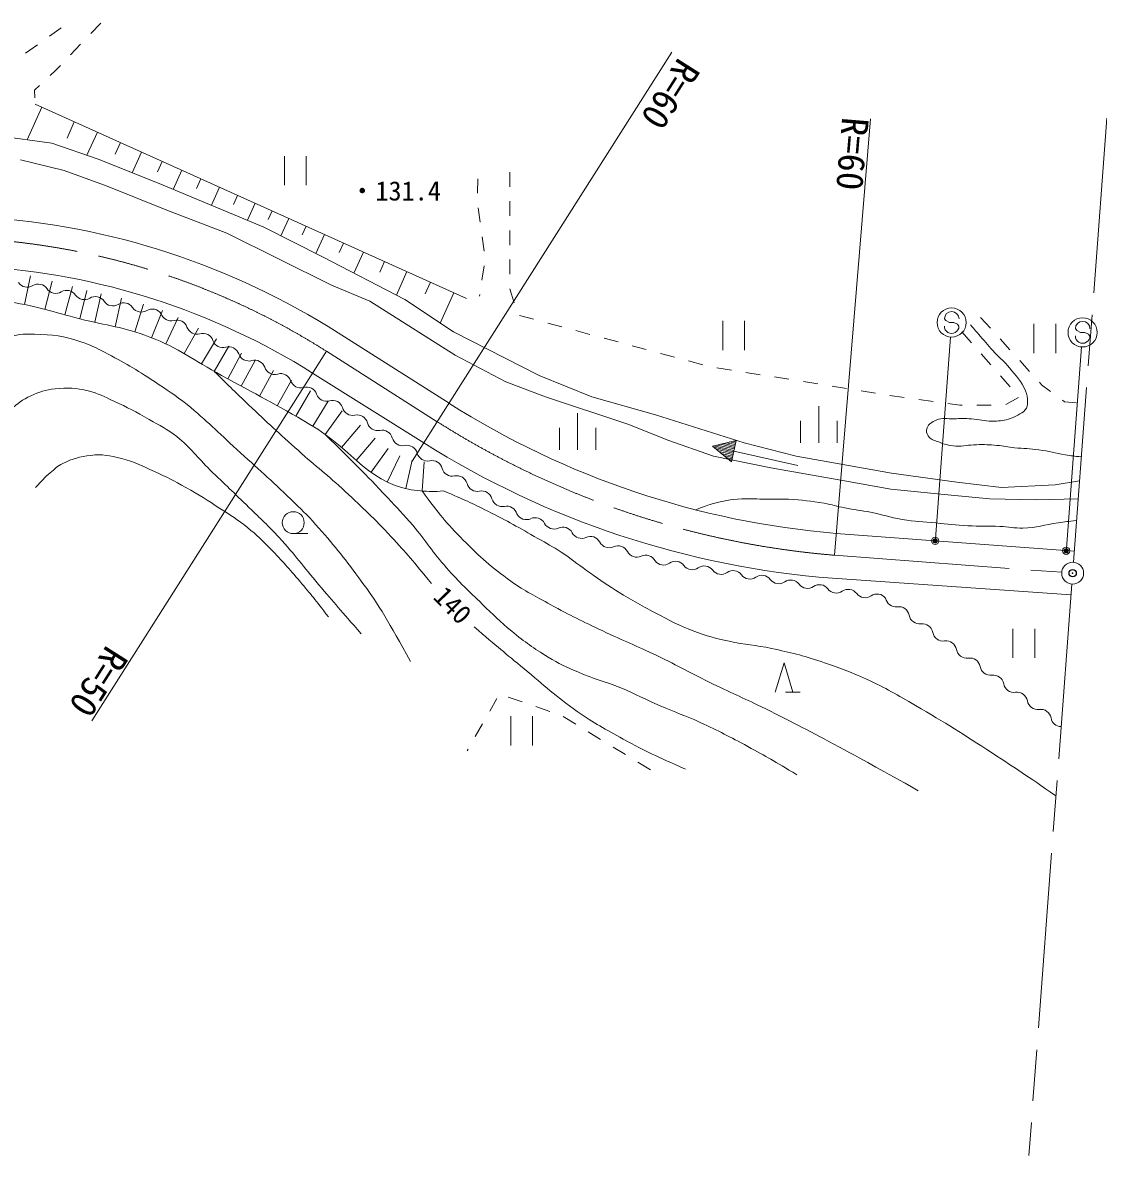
# Model space of a CAD drawing. Units: millimetres, scale not verified. Extents: x 40000 to 680000, y 20000 to 380000.
# Drawn here: x 494513 to 568236, y 238578 to 316182 of the extents above; entities that cross this region are included whole.
import ezdxf
from ezdxf.enums import TextEntityAlignment as Align

# ---------------------------------------------------------------- set-up
doc = ezdxf.new("R2010")
doc.units = ezdxf.units.MM
doc.header["$LTSCALE"] = 1000
doc.header["$PDMODE"] = 32
doc.header["$PDSIZE"] = 500
doc.linetypes.add('CHAIN', pattern=[18.5, 12, -1.5, 3.5, -1.5])
for name, color, linetype, lineweight in [('M-BGD', 7, 'Continuous', 13), ('M-BMK', 2, 'CHAIN', 13), ('M-BMK-SRVR', 3, 'Continuous', 13)]:
    doc.layers.add(name, color=color, linetype=linetype, lineweight=lineweight)
doc.layers.add('M-OTRS', color=6, linetype='Continuous')
doc.styles.add('ＭＳ ゴシック', font='')
doc.styles.get('ＭＳ ゴシック').set_extended_font_data('MS Gothic')

msp = doc.modelspace()

# ---------------------------------------------------------------- linework, layer by layer
at = {"layer": 'M-BGD'}
for p, q in [((499868, 316153), (499179, 315429)), ((496343, 315252), (497154, 315836)), ((494719, 314084), (495531, 314668)), ((498489, 314704), (497800, 313980)), ((521218, 286149), (539013, 314165)), ((496774, 312902), (496397, 312555)), ((497111, 313255), (496774, 312902)), ((495661, 311879), (495316, 311562)), ((495316, 311562), (495346, 311031)), ((495371, 310592), (524943, 297279)), ((495827, 310386), (494824, 308158)), ((498055, 309383), (497553, 308269)), ((550151, 279693), (552625, 309591)), ((492627, 308466), (496523, 307920)), ((499633, 308673), (498922, 307093)), ((496523, 307920), (499691, 306828)), ((501213, 307962), (500857, 307172)), ((502653, 307313), (502016, 305898)), ((497361, 306063), (494375, 306791)), ((499691, 306828), (503879, 305153)), ((504069, 306676), (503750, 305968)), ((512448, 307036), (512448, 305036)), ((513948, 307036), (513948, 305036)), ((500310, 304971), (497361, 306063)), ((505424, 306066), (504834, 304755)), ((527901, 304944), (527901, 305944)), ((503879, 305153), (511052, 302167)), ((506734, 305476), (506439, 304821)), ((525696, 304488), (525709, 305488)), ((504389, 303332), (500310, 304971)), ((508008, 304903), (507451, 303666)), ((509245, 304346), (508966, 303728)), ((510446, 303805), (509921, 302638)), ((525859, 302501), (525722, 303491)), ((527901, 302944), (527901, 303944)), ((508503, 301766), (504389, 303332)), ((511613, 303280), (511351, 302696)), ((512747, 302769), (512211, 301577)), ((511052, 302167), (515057, 300128)), ((513939, 302233), (513671, 301637)), ((527901, 300944), (527901, 301944)), ((515676, 298198), (508503, 301766)), ((515189, 301670), (514599, 300361)), ((526134, 300519), (525996, 301510)), ((516498, 301081), (516203, 300426)), ((517872, 300462), (517219, 299012)), ((515057, 300128), (520701, 297215)), ((519322, 299810), (518996, 299084)), ((527901, 298944), (527901, 299944)), ((494651, 296864), (495044, 298825)), ((520850, 299122), (520125, 297512)), ((525985, 298541), (526132, 299530)), ((496032, 296539), (496541, 298473)), ((497395, 296166), (497920, 298095)), ((518298, 297106), (515676, 298198)), ((522460, 298397), (522097, 297592)), ((498437, 295891), (498922, 297832)), ((499461, 295652), (499893, 297604)), ((500845, 295352), (501290, 297302)), ((524069, 297673), (523136, 295600)), ((525822, 297448), (525837, 297551)), ((528189, 296985), (527908, 297945)), ((502208, 294993), (502797, 296905)), ((503350, 294594), (504091, 296452)), ((520556, 295686), (518298, 297106)), ((520701, 297215), (524051, 294994)), ((504327, 294173), (505180, 295982)), ((524160, 293392), (520556, 295686)), ((529532, 295864), (528567, 296124)), ((542494, 295751), (542494, 293751)), ((543994, 295751), (543994, 293751)), ((557786, 295776), (557687, 295894)), ((558031, 295637), (557786, 295776)), ((560164, 295990), (560835, 295249)), ((505576, 293515), (506573, 295249)), ((516136, 294934), (523733, 290108)), ((524051, 294994), (529913, 292008)), ((531464, 295344), (530498, 295604)), ((533395, 294824), (532429, 295084)), ((558332, 295635), (558031, 295637)), ((558577, 295523), (558332, 295635)), ((558683, 295387), (558577, 295523)), ((558891, 294992), (559552, 294242)), ((563820, 295547), (563820, 293547)), ((565320, 295547), (565320, 293547)), ((566763, 295101), (566663, 295219)), ((567008, 294962), (566763, 295101)), ((567309, 294959), (567008, 294962)), ((567554, 294848), (567309, 294959)), ((506771, 292803), (507798, 294519)), ((535326, 294304), (534360, 294564)), ((557068, 280828), (558106, 294639)), ((561507, 294508), (562178, 293767)), ((567660, 294711), (567554, 294848)), ((515331, 293667), (499247, 268344)), ((507650, 292288), (508636, 294028)), ((508569, 291783), (509522, 293541)), ((527620, 291571), (524160, 293392)), ((537257, 293783), (536292, 294043)), ((539188, 293263), (538223, 293523)), ((560213, 293491), (560874, 292741)), ((566044, 280152), (567083, 293963)), ((509496, 291281), (510447, 293041)), ((541119, 292743), (540154, 293003)), ((562849, 293026), (563521, 292284)), ((510754, 290600), (511711, 292356)), ((514382, 292173), (522004, 287386)), ((529913, 292008), (533518, 290552)), ((543085, 292382), (542097, 292541)), ((545059, 292064), (544072, 292223)), ((547034, 291746), (546047, 291905)), ((561535, 291991), (562197, 291241)), ((511962, 289936), (512934, 291683)), ((530350, 290552), (527620, 291571)), ((549008, 291428), (548021, 291587)), ((550983, 291110), (549996, 291269)), ((564192, 291543), (564351, 291368)), ((564351, 291368), (564965, 290915)), ((513243, 289213), (514237, 290949)), ((514395, 288544), (515448, 290244)), ((536067, 288658), (530350, 290552)), ((533518, 290552), (537888, 289314)), ((552958, 290792), (551970, 290951)), ((554936, 290501), (553945, 290635)), ((556918, 290232), (555927, 290366)), ((562764, 290506), (561894, 290012)), ((565769, 290320), (565924, 290207)), ((515240, 287976), (516421, 289590)), ((549083, 287399), (549083, 289899)), ((558736, 289985), (557909, 290097)), ((558901, 289985), (558736, 289985)), ((560901, 289985), (559901, 289985)), ((565924, 290207), (566729, 290140)), ((532549, 286924), (532549, 289424)), ((537888, 289314), (543969, 287384)), ((547833, 287399), (547833, 288899)), ((550333, 287399), (550333, 288899)), ((516359, 287078), (517660, 288597)), ((531299, 286924), (531299, 288424)), ((533799, 286924), (533799, 288424)), ((538725, 287566), (536067, 288658)), ((517381, 286187), (518684, 287705)), ((541857, 286473), (538725, 287566)), ((541785, 287161), (543414, 287563)), ((543084, 286100), (541785, 287161)), ((541894, 287188), (543260, 286880)), ((542111, 287242), (543282, 286978)), ((542328, 287295), (543304, 287075)), ((542545, 287349), (543326, 287173)), ((542762, 287402), (543348, 287270)), ((542979, 287456), (543370, 287368)), ((543414, 287563), (543084, 286100)), ((543197, 287509), (543392, 287465)), ((543969, 287384), (547537, 286473)), ((518397, 285373), (519564, 286997)), ((519498, 284705), (520370, 286505)), ((545789, 285672), (541857, 286473)), ((541872, 287090), (543238, 286783)), ((542045, 286949), (543216, 286685)), ((542218, 286807), (543194, 286587)), ((542391, 286666), (543172, 286490)), ((542564, 286524), (543150, 286392)), ((542737, 286383), (543128, 286295)), ((547638, 285841), (543249, 286831)), ((547537, 286473), (554055, 285308)), ((520775, 284254), (521220, 286204)), ((521886, 284100), (522042, 286094)), ((542911, 286241), (543106, 286197)), ((550576, 284827), (545789, 285672)), ((554018, 284216), (550576, 284827)), ((554055, 285308), (558533, 284689)), ((557660, 283852), (554018, 284216)), ((558533, 284689), (561592, 284325)), ((561592, 284325), (565270, 284507)), ((565270, 284507), (566951, 284790)), ((560791, 283560), (557660, 283852)), ((563959, 283488), (560791, 283560)), ((566858, 283559), (563959, 283488)), ((513060, 281178), (514060, 281178)), ((550264, 281189), (566588, 279961)), ((550021, 278119), (566363, 276970)), ((562385, 274661), (562385, 272661)), ((563885, 274661), (563885, 272661)), ((546095, 270321), (546695, 272321)), ((546695, 272321), (547295, 270321)), ((546795, 270321), (547795, 270321)), ((527016, 269873), (526522, 269003)), ((528744, 269649), (527799, 269977)), ((530633, 268994), (529688, 269322)), ((527960, 268660), (527960, 266660)), ((529460, 268660), (529460, 266660)), ((532420, 268122), (531568, 268645)), ((526027, 268134), (525533, 267265)), ((534125, 267076), (533272, 267599)), ((525038, 266396), (524981, 266296)), ((535830, 266030), (534977, 266553)), ((537534, 264984), (536682, 265507))]:
    msp.add_line(p, q, dxfattribs=at)
for centre, radius in [((558181, 295636), 1000), ((567158, 294961), 1000), ((513060, 281928), 750), ((557056, 280678), 150), ((557056, 280678), 120), ((557056, 280678), 90), ((557056, 280678), 60), ((557056, 280678), 30), ((566033, 280003), 150), ((566033, 280003), 120), ((566033, 280003), 90), ((566033, 280003), 60), ((566033, 280003), 30)]:
    msp.add_circle(centre, radius, dxfattribs=at)
for centre, radius, start, end in [((488523, 251462), 51500, 57.57731, 86.22559), ((488764, 251384), 48167, 57.86807, 86.51712), ((494829, 298782), 725, 214.06892, 301.27456), ((495582, 297543), 725, 34.06892, 121.27456), ((496783, 298355), 725, 214.06892, 301.27456), ((497536, 297116), 725, 34.06892, 121.27456), ((498737, 297928), 725, 214.06892, 301.27456), ((499490, 296689), 725, 34.06892, 121.27456), ((500691, 297501), 725, 214.06892, 301.27456), ((501443, 296262), 725, 34.06892, 121.27456), ((502645, 297074), 725, 214.06892, 301.27456), ((503397, 295835), 725, 34.06892, 121.27456), ((504683, 296478), 725, 199.05874, 286.26438), ((505089, 295086), 725, 19.05874, 106.26438), ((558187, 295890), 500, 359.55488, 179.55488), ((567163, 295215), 500, 359.55488, 179.55488), ((506460, 295559), 725, 199.05874, 286.26438), ((558183, 295390), 500, 179.55488, 359.55488), ((506866, 294167), 725, 19.05874, 106.26438), ((508236, 294641), 725, 199.05874, 286.26438), ((567160, 294715), 500, 179.55488, 359.55488), ((508642, 293249), 725, 19.05874, 106.26438), ((510013, 293722), 725, 199.05874, 286.26438), ((510419, 292330), 725, 19.05874, 106.26438), ((511790, 292804), 725, 199.05874, 286.26438), ((512196, 291412), 725, 19.05874, 106.26438), ((513566, 291885), 725, 199.05874, 286.26438), ((513972, 290493), 725, 19.05874, 106.26438), ((515343, 290967), 725, 199.05874, 286.26438), ((515749, 289575), 725, 19.05874, 106.26438), ((517134, 289999), 725, 195.00666, 282.21229), ((555098, 339489), 58500, 237.57731, 265.27054), ((517441, 288582), 725, 15.00666, 102.21229), ((518842, 288957), 725, 195.00666, 282.21229), ((519148, 287540), 725, 15.00666, 102.21229), ((520549, 287916), 725, 195.00666, 282.21229), ((520856, 286498), 725, 15.00666, 102.21229), ((554811, 339584), 61652, 237.85029, 265.54417), ((522256, 286874), 725, 195.00666, 282.21229), ((522563, 285457), 725, 15.00666, 102.21229), ((523964, 285832), 725, 195.00666, 282.21229), ((524270, 284415), 725, 15.00666, 102.21229), ((525671, 284790), 725, 195.00666, 282.21229), ((525978, 283373), 725, 15.00666, 102.21229), ((527378, 283749), 725, 195.00666, 282.21229), ((527685, 282331), 725, 15.00666, 102.21229), ((529027, 282856), 725, 207.67907, 294.88471), ((529637, 281541), 725, 27.67907, 114.88471), ((530921, 282214), 725, 207.67907, 294.88471), ((531531, 280899), 725, 27.67907, 114.88471), ((532816, 281572), 725, 207.67907, 294.88471), ((533426, 280257), 725, 27.67907, 114.88471), ((534710, 280930), 725, 207.67907, 294.88471), ((535320, 279615), 725, 27.67907, 114.88471), ((536604, 280289), 725, 207.67907, 294.88471), ((537214, 278973), 725, 27.67907, 114.88471), ((538434, 279748), 725, 217.18795, 304.39359), ((539253, 278552), 725, 37.18795, 124.39359), ((540408, 279428), 725, 217.18795, 304.39359), ((541227, 278232), 725, 37.18795, 124.39359), ((542382, 279108), 725, 217.18795, 304.39359), ((543201, 277912), 725, 37.18795, 124.39359), ((544356, 278788), 725, 217.18795, 304.39359), ((545175, 277592), 725, 37.18795, 124.39359), ((546331, 278468), 725, 217.18795, 304.39359), ((547150, 277271), 725, 37.18795, 124.39359), ((548305, 278148), 725, 217.18795, 304.39359), ((549124, 276951), 725, 37.18795, 124.39359), ((550279, 277828), 725, 217.18795, 304.39359), ((551098, 276631), 725, 37.18795, 124.39359), ((552253, 277508), 725, 217.18795, 304.39359), ((553072, 276311), 725, 37.18795, 124.39359), ((554363, 276882), 725, 190.51106, 277.7167), ((554557, 275445), 725, 10.51106, 97.7167), ((555983, 275709), 725, 190.51106, 277.7167), ((556178, 274272), 725, 10.51106, 97.7167), ((557604, 274537), 725, 190.51106, 277.7167), ((557798, 273100), 725, 10.51106, 97.7167), ((559224, 273365), 725, 190.51106, 277.7167), ((559419, 271928), 725, 10.51106, 97.7167), ((560844, 272192), 725, 190.51106, 277.7167), ((561039, 270755), 725, 10.51106, 97.7167), ((562465, 271020), 725, 190.51106, 277.7167), ((562659, 269583), 725, 10.51106, 97.7167), ((564085, 269848), 725, 190.51106, 277.7167), ((564280, 268411), 725, 10.51106, 97.7167), ((565705, 268675), 725, 190.51106, 268.33495)]:
    msp.add_arc(centre, radius, start, end, dxfattribs=at)
for points, knots in [([(523355, 284108), (522700, 283999), (522387, 284065), (521769, 284108), (518328, 284353), (517181, 286924), (514200, 288660), (511862, 290022), (510517, 290725), (508139, 292016), (506226, 293054), (505258, 293867), (503223, 294643), (501418, 295331), (500312, 295422), (498437, 295891), (496583, 296356), (495568, 296746), (493678, 297036), (491596, 297355), (490780, 297335), (488293, 297322)], [0, 0, 0, 0, 1, 1, 1, 2, 2, 2, 3, 3, 3, 4, 4, 4, 5, 5, 5, 6, 6, 6, 7, 7, 7, 7]), ([(567074, 286427), (566547, 286484), (566402, 286504), (565973, 286568), (565257, 286674), (564870, 286817), (564153, 286918), (563510, 287008), (563142, 286987), (562497, 287058), (562022, 287110), (561760, 287179), (561284, 287221), (560739, 287269), (560431, 287276), (559884, 287267), (559327, 287258), (559017, 287137), (558461, 287174), (557965, 287208), (557688, 287297), (557224, 287477), (556946, 287586), (556736, 287625), (556571, 287874), (556454, 288050), (556426, 288213), (556501, 288411), (556616, 288713), (556837, 288813), (557131, 288947), (557563, 289144), (557869, 289025), (558344, 289041), (558809, 289055), (559070, 289069), (559534, 289041), (560092, 289006), (560398, 288869), (560957, 288877), (561398, 288884), (561654, 288892), (562077, 289017), (562335, 289094), (562473, 289163), (562707, 289297), (562917, 289418), (563074, 289453), (563220, 289647), (563357, 289829), (563382, 289979), (563383, 290207), (563385, 290504), (563357, 290680), (563243, 290954), (562955, 291649), (562615, 291950), (562147, 292540), (561799, 292980), (561522, 293153), (561144, 293567), (560742, 294005), (560533, 294263), (560140, 294710), (559876, 295011), (559794, 295105), (559464, 295480)], [0, 0, 0, 0, 1, 1, 1, 2, 2, 2, 3, 3, 3, 4, 4, 4, 5, 5, 5, 6, 6, 6, 7, 7, 7, 8, 8, 8, 9, 9, 9, 10, 10, 10, 11, 11, 11, 12, 12, 12, 13, 13, 13, 14, 14, 14, 15, 15, 15, 16, 16, 16, 17, 17, 17, 18, 18, 18, 19, 19, 19, 20, 20, 20, 21, 21, 21, 22, 22, 22, 22]), ([(488118, 282678), (488685, 284425), (488855, 284916), (489218, 286380), (489510, 287563), (489634, 288236), (489868, 289432), (490048, 290349), (489966, 290912), (490295, 291788), (490606, 292616), (490894, 293080), (491551, 293672), (492136, 294200), (492590, 294373), (493346, 294592), (494093, 294809), (494544, 294871), (495321, 294839), (496580, 294787), (497315, 294734), (498507, 294323), (499160, 294098), (499513, 293930), (500122, 293605), (501495, 292873), (502261, 292448), (503555, 291586), (504440, 290997), (504950, 290683), (505777, 290015), (507172, 288889), (507862, 288149), (509187, 286941), (510649, 285608), (511496, 284890), (512912, 283508), (513582, 282855), (513974, 282503), (514595, 281803), (515815, 280428), (516466, 279626), (517556, 278146), (519115, 276029), (519549, 275172), (521102, 272424)], [0, 0, 0, 0, 1, 1, 1, 2, 2, 2, 3, 3, 3, 4, 4, 4, 5, 5, 5, 6, 6, 6, 7, 7, 7, 8, 8, 8, 9, 9, 9, 10, 10, 10, 11, 11, 11, 12, 12, 12, 13, 13, 13, 14, 14, 14, 15, 15, 15, 15]), ([(507650, 292288), (508776, 291172), (509073, 290884), (510000, 290000), (511310, 288750), (512061, 288068), (513408, 286858), (514647, 285745), (515406, 285195), (516626, 284063), (517882, 282897), (518580, 282235), (519748, 280982), (520884, 279763), (521248, 279319), (522529, 277748)], [0, 0, 0, 0, 1, 1, 1, 2, 2, 2, 3, 3, 3, 4, 4, 4, 5, 5, 5, 5]), ([(490579, 282783), (490732, 283866), (490791, 284210), (491033, 285100), (491318, 286148), (491472, 286761), (492012, 287703), (492519, 288587), (492950, 289004), (493708, 289685), (494187, 290116), (494484, 290347), (495069, 290617), (495686, 290901), (496065, 291027), (496741, 291095), (497624, 291183), (498150, 291172), (499010, 290951), (499719, 290769), (500089, 290568), (500753, 290259), (501726, 289807), (502262, 289531), (503189, 288993), (503939, 288558), (504398, 288363), (505076, 287823), (506066, 287033), (506465, 286417), (507369, 285530), (508395, 284523), (508995, 283983), (510020, 282974), (510838, 282169), (511323, 281743), (512097, 280897), (513201, 279690), (513737, 278942), (514796, 277696), (515928, 276366), (516289, 275949), (517710, 274305)], [0, 0, 0, 0, 1, 1, 1, 2, 2, 2, 3, 3, 3, 4, 4, 4, 5, 5, 5, 6, 6, 6, 7, 7, 7, 8, 8, 8, 9, 9, 9, 10, 10, 10, 11, 11, 11, 12, 12, 12, 13, 13, 13, 14, 14, 14, 14]), ([(547579, 264650), (545977, 265608), (545543, 265871), (544203, 266592), (542951, 267266), (542247, 267644), (540954, 268237), (539900, 268721), (539275, 268915), (538211, 269377), (537148, 269837), (536580, 270156), (535510, 270601), (534373, 271073), (533682, 271201), (532556, 271698), (531747, 272055), (531284, 272247), (530530, 272711), (529514, 273336), (528961, 273723), (528041, 274483), (527213, 275167), (526787, 275594), (526015, 276340), (525034, 277288), (524470, 277807), (523567, 278830), (522605, 279920), (522182, 280628), (521246, 281742), (520601, 282510), (520199, 282905), (519516, 283641), (517898, 285383), (517325, 285915), (515240, 287976)], [0, 0, 0, 0, 1, 1, 1, 2, 2, 2, 3, 3, 3, 4, 4, 4, 5, 5, 5, 6, 6, 6, 7, 7, 7, 8, 8, 8, 9, 9, 9, 10, 10, 10, 11, 11, 11, 12, 12, 12, 12]), ([(515465, 275475), (514549, 276659), (514300, 276983), (513507, 277911), (512756, 278790), (512336, 279286), (511524, 280108), (510926, 280714), (510586, 281054), (509924, 281589), (509226, 282154), (508789, 282411), (508037, 282903), (507140, 283490), (506631, 283809), (505697, 284336), (504875, 284799), (504406, 285044), (503547, 285434), (502682, 285828), (502204, 286097), (501279, 286318), (500476, 286510), (499995, 286639), (499177, 286533), (498407, 286433), (497965, 286321), (497266, 285984), (496888, 285801), (496728, 285609), (496406, 285339), (495982, 284982), (495850, 284825), (495403, 284336)], [0, 0, 0, 0, 1, 1, 1, 2, 2, 2, 3, 3, 3, 4, 4, 4, 5, 5, 5, 6, 6, 6, 7, 7, 7, 8, 8, 8, 9, 9, 9, 10, 10, 10, 11, 11, 11, 11]), ([(521886, 284100), (523113, 282469), (523502, 281949), (524710, 280727), (525892, 279531), (526610, 278903), (527971, 277916), (528975, 277188), (529620, 276902), (530707, 276304), (532072, 275553), (532861, 275176), (534267, 274505), (535704, 273819), (536543, 273508), (537978, 272819), (539501, 272088), (540322, 271614), (541838, 270870), (543219, 270191), (544020, 269867), (545399, 269183), (547393, 268194), (548495, 267608), (550459, 266559), (552597, 265418), (553277, 265033), (555893, 263561)], [0, 0, 0, 0, 1, 1, 1, 2, 2, 2, 3, 3, 3, 4, 4, 4, 5, 5, 5, 6, 6, 6, 7, 7, 7, 8, 8, 8, 9, 9, 9, 9]), ([(523355, 284108), (524824, 283471), (525229, 283289), (526402, 282707), (527765, 282030), (528500, 281596), (529822, 280843), (530452, 280485), (530816, 280300), (531420, 279901), (532118, 279439), (532474, 279130), (533161, 278652), (533931, 278115), (534351, 277797), (535147, 277300), (536187, 276651), (536785, 276311), (537871, 275743), (538883, 275215), (539446, 274900), (540513, 274494), (541431, 274145), (541972, 274016), (542930, 273798), (544053, 273542), (544712, 273548), (545838, 273306), (547181, 273018), (547934, 272838), (549238, 272405), (550476, 271995), (551162, 271734), (552351, 271197), (553708, 270584), (554420, 270139), (555709, 269395), (557803, 268186), (558946, 267455), (560973, 266138), (562693, 265021), (563248, 264643), (565327, 263203)], [0, 0, 0, 0, 1, 1, 1, 2, 2, 2, 3, 3, 3, 4, 4, 4, 5, 5, 5, 6, 6, 6, 7, 7, 7, 8, 8, 8, 9, 9, 9, 10, 10, 10, 11, 11, 11, 12, 12, 12, 13, 13, 13, 14, 14, 14, 14]), ([(566746, 282071), (566135, 282003), (565976, 281982), (565483, 281918), (564535, 281795), (564020, 281560), (563064, 281553), (562445, 281548), (562102, 281640), (561483, 281671), (560627, 281714), (560146, 281668), (559290, 281711), (558430, 281753), (557952, 281826), (557096, 281908), (556192, 281995), (555680, 282000), (554784, 282145), (553932, 282284), (553477, 282474), (552630, 282639), (551939, 282774), (551542, 282799), (550851, 282936), (550300, 283045), (550001, 283153), (549448, 283252), (548500, 283423), (547959, 283465), (546998, 283529), (546405, 283568), (546070, 283525), (545476, 283529), (544820, 283533), (544451, 283592), (543796, 283549), (543000, 283495), (542546, 283439), (541780, 283213), (541327, 283078), (541155, 283022), (540640, 282804)], [0, 0, 0, 0, 1, 1, 1, 2, 2, 2, 3, 3, 3, 4, 4, 4, 5, 5, 5, 6, 6, 6, 7, 7, 7, 8, 8, 8, 9, 9, 9, 10, 10, 10, 11, 11, 11, 12, 12, 12, 13, 13, 13, 14, 14, 14, 14]), ([(525451, 274792), (527103, 273384), (527531, 273020), (528885, 271909), (530289, 270755), (531029, 270045), (532514, 268997), (533692, 268166), (534417, 267795), (535679, 267098), (537298, 266203), (537893, 265953), (539941, 265030)], [0, 0, 0, 0, 1, 1, 1, 2, 2, 2, 3, 3, 3, 4, 4, 4, 4])]:
    msp.add_open_spline(points, degree=3, knots=knots, dxfattribs=at)
for p in [(557056, 280678), (566033, 280003)]:
    msp.add_point(p, dxfattribs=at)
at = {"layer": 'M-BMK'}
for p, q in [((566531, 279213), (569475, 318353)), ((515331, 293667), (522929, 288842)), ((550151, 279693), (565727, 278522)), ((566419, 277718), (563475, 238578))]:
    msp.add_line(p, q, dxfattribs=at)
for centre, radius, start, end in [((488523, 251462), 50000, 57.57731, 86.22559), ((555098, 339489), 60000, 237.57731, 265.27054)]:
    msp.add_arc(centre, radius, start, end, dxfattribs=at)
at = {"layer": 'M-BMK-SRVR'}
msp.add_circle((566475, 278465), 750, dxfattribs=at)
msp.add_point((566475, 278465), dxfattribs=at)
at = {"layer": 'M-OTRS'}
msp.add_point((566475, 278465), dxfattribs=at)

# ---------------------------------------------------------------- texts
at = {"layer": 'M-BGD', "style": 'ＭＳ ゴシック'}
for s, rotation, p in [('R=60', 237.577, (539013, 314165)), ('R=60', 265.271, (550133, 309797)), ('R=50', 237.577, (499817, 273905))]:
    msp.add_text(s, height=1833, rotation=rotation, dxfattribs=at).set_placement(p, align=Align.BOTTOM_LEFT)
msp.add_text('・131.4', height=1320, dxfattribs=at).set_placement((516887, 304656), align=Align.MIDDLE_LEFT)
msp.add_text('140', height=1320, rotation=314.673, dxfattribs=at).set_placement((523990, 276270), align=Align.MIDDLE_CENTER)

doc.saveas('drawing.dxf')
